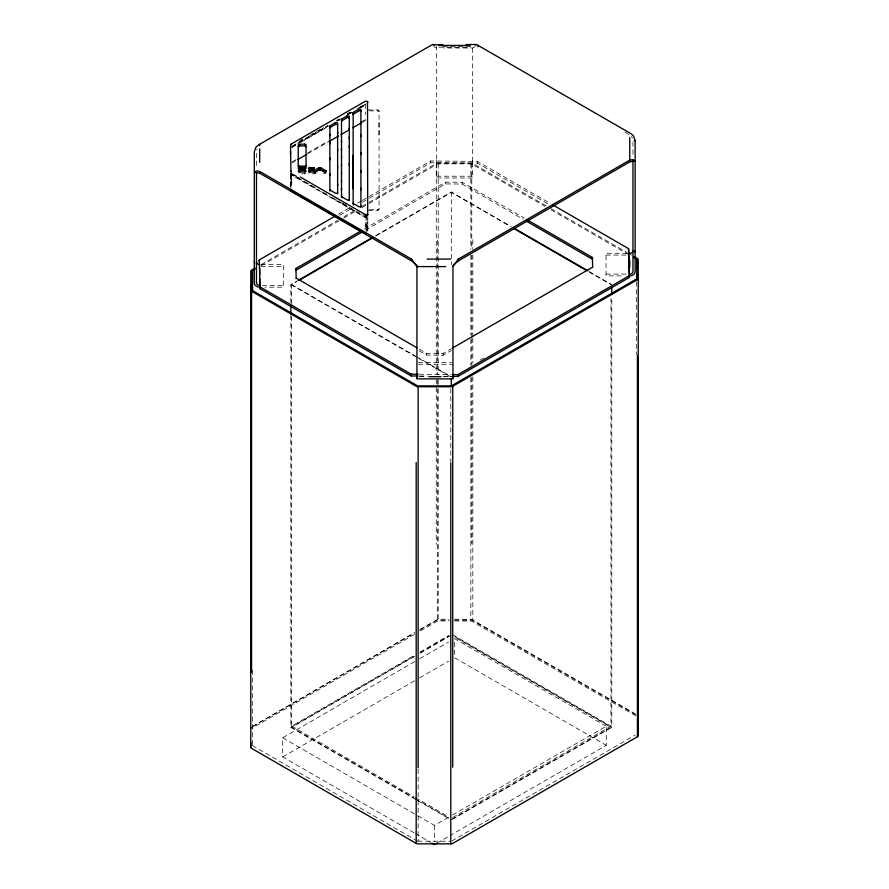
<?xml version="1.0" encoding="UTF-8"?>
<svg xmlns="http://www.w3.org/2000/svg" width="889" height="889" viewBox="0 0 889 889"><rect width="100%" height="100%" fill="white"/><g stroke="black" fill="none" stroke-linecap="round" stroke-linejoin="round"><path stroke-width="0.67" stroke-dasharray="4.45 3.33" d="M290.559 186.857L290.559 172.866M291.659 182.912L291.659 171.066M366.668 229.229L366.668 227.651M367.768 230.996L367.768 216.405M379.047 173.022L379.047 159.687M379.047 134.817L379.047 122.382M436.488 164.287L436.488 160.431M436.488 47.673L436.488 46.728L436.488 160.809M472.515 164.287L472.515 160.431M366.657 216.994L341.965 203.17M252.22 726.591L414.496 632.579M256.721 150.13L257.021 149.296M316.273 173.255L315.751 173.555A1.345 0.778 0 0 1 314.795 173.777L309.739 173.777A1.345 0.778 0 0 1 308.483 173.288M300.571 140.406L302.971 139.017M299.115 141.54L304.171 138.628M309.561 135.506L315.484 132.094M316.151 131.705L323.34 127.56M347.31 113.725L349.699 112.336M292.192 146.107L328.13 125.36M336.52 120.515L338.92 119.137M347.31 114.292L350.899 112.214M359.289 107.369L365.279 103.913M291.759 146.674L327.708 125.927M336.809 120.671L340.454 118.559M347.477 114.514L351.666 112.092M357.156 108.925L366.046 103.791M291.759 147.252L296.559 144.485M297.748 143.796L327.708 126.494M337.298 120.96L339.687 119.582M348.077 114.737L351.666 112.659M360.056 107.825L366.046 104.357M291.759 147.574L296.493 144.84M301.049 142.207L328.397 126.416M337.687 121.06L340.22 119.593M360.145 108.091L366.046 104.68M292.192 161.887L296.982 159.12M307.761 152.897L328.13 141.129M361.679 121.76L365.612 119.537M291.759 163.02L296.982 160.009M307.338 154.03L328.13 142.018M361.679 122.649L366.046 120.137M290.992 187.512L290.992 173.744L291.759 173.299L298.948 177.444M291.759 173.866L290.992 174.311L365.279 217.205L366.046 216.76M290.992 174.633L291.759 174.188L290.559 174.044A1.456 0.845 0 0 0 290.992 174.633L365.279 217.527A1.456 0.845 0 0 0 366.868 217.705A1.456 0.845 0 0 0 367.768 216.927M338.398 214.249L349.188 208.026M357.578 203.181L361.167 201.103M362.368 200.414L430.698 160.965L477.493 161.42L550.624 203.648M339.598 215.338L350.377 209.115M362.368 202.192L430.698 162.743L477.493 163.209L549.424 204.737M261.166 264.578L337.92 220.272M343.91 216.805L354.711 210.571M361.901 206.426L367.902 202.959M369.102 202.27L436.255 163.487A2.767 1.6 0 0 1 438.21 163.02L470.859 163.02A2.767 1.6 0 0 1 472.815 163.487L546.113 205.815M260.999 265.867L338.942 220.861M343.743 218.094L355.733 211.171M361.734 207.704L367.735 204.248M368.924 203.548L437.288 164.087A1.311 0.756 0 0 1 438.21 163.865L470.859 163.865A1.311 0.756 0 0 1 471.781 164.087L545.079 206.404M366.046 217.083L365.279 217.527L365.279 216.638M364.134 229.095L445.511 182.123L462.158 182.289L524.299 218.161M365.335 230.195L445.511 183.901L462.158 184.067L523.11 219.261M290.847 302.649L290.847 284.613L296.837 281.157M375.869 235.518L451.323 191.968L511.197 226.528M291.67 304.049L291.67 284.613L296.47 281.835M375.703 236.096L451.323 192.435L510.142 226.395M419.308 349.155L426.476 353.3L443.122 353.466L451.434 348.666M419.308 350.944L426.476 355.078L443.122 355.244L451.434 350.444M480.127 360.145L484.927 357.378M420.497 629.123L437.71 619.266L449.101 619.2M252.765 726.546L414.674 633.079M419.464 630.312L436.255 620.611A2.767 1.6 0 0 1 438.21 620.144L449.101 620.144M414.496 634.368L252.598 727.835A1.311 0.756 0 0 0 252.243 728.224M420.497 630.901L437.288 621.211A1.311 0.756 0 0 1 438.21 620.989L449.101 620.989M291.67 316.551L291.67 726.157L414.107 655.471M420.108 652.004L448.923 635.379M290.847 315.139L290.847 727.346L414.196 656.138M420.186 652.682L448.923 636.091M414.107 656.66L291.67 727.346L414.107 798.033M420.108 653.193L451.323 635.179M414.152 832.826L282.702 756.928L282.702 737.792L414.885 661.483M419.686 658.705L448.523 642.058M282.702 756.928L414.885 680.618M419.686 677.84L448.523 661.194M417.73 815.758L434.465 825.414L451.29 815.702M452.49 815.013L606.298 726.202L606.298 745.338L450.09 835.527M452.523 817.636L610.965 726.157L610.965 298.493M451.323 819.525L610.965 727.346L454.924 637.257M452.512 819.302L611.788 727.346L611.788 297.104M436.866 843.161L448.889 836.227M451.712 841.005L635.202 735.07M475.204 46.672L472.515 47.984L443.689 47.984M442.8 46.672L472.515 46.728L472.515 160.809M438.899 47.217L470.103 47.217M368.124 109.947L377.592 109.947A1.456 0.845 0 0 1 379.047 110.781L379.047 160.587M369.48 110.836L377.592 110.836A1.456 0.845 0 0 1 379.047 111.681M290.559 173.722L291.659 173.722M305.938 173.288A1.345 0.778 0 0 1 304.683 173.777L299.626 173.777A1.345 0.778 0 0 1 298.371 173.288M436.488 176.211L472.515 176.211M369.48 209.437L377.592 209.437A1.456 0.845 0 0 0 379.047 208.604M368.124 210.326L377.592 210.326A1.456 0.845 0 0 0 379.047 209.493L379.047 172.133M366.668 226.084L367.768 226.084M627.123 253.298L606.031 253.298L606.031 275.879L624.489 275.879M606.031 255.076L627.123 255.076M260.999 264.589L283.413 264.589L283.413 287.169L264.955 287.169M260.999 266.367L283.413 266.367M606.031 274.09L628.445 274.09M262.322 285.391L283.413 285.391M418.319 362.468L451.568 362.468M418.319 364.257L452.957 364.257M419.508 376.714L425.942 376.714M443.955 376.714L452.957 376.714M454.535 619.2L471.781 619.422L635.202 713.767M454.535 620.144L470.859 620.144A2.767 1.6 0 0 1 472.815 620.611L636.224 714.956M454.535 620.989L470.859 620.989A1.311 0.756 0 0 1 471.781 621.211L636.402 716.245M417.641 841.172L450.79 841.227M419.408 374.236L451.056 374.558M419.408 376.025L427.665 376.103M442.8 376.258L451.056 376.336M433.799 46.672L436.488 47.984M624.978 132.139L630.39 135.339M550.913 208.582L626.845 252.42M627.812 252.987L631.546 255.143M551.091 209.871L629.19 254.965M589.04 271.478L611.788 284.613M589.363 272.134L610.965 284.613M299.382 178.289L290.814 173.322M342.509 203.192L347.31 205.959M290.992 173.744L318.251 189.49M322.496 191.935L329.408 195.924M332.486 197.702L337.22 200.436M337.853 200.803L341.398 202.848M291.67 284.613L415.307 355.989M416.508 356.689L451.323 376.78M290.847 284.613L417.786 357.9M418.986 358.589L450.123 376.569M452.523 634.679L610.965 726.157M454.912 636.78L611.788 727.346M606.298 726.202L454.535 638.591L454.535 657.727L606.298 745.338M291.67 726.157L414.107 796.844M415.307 797.544L448.923 816.947M415.307 798.733L448.923 818.136M290.847 727.346L416.585 799.944M417.786 800.633L451.323 819.991M282.702 737.792L416.541 815.069M415.341 833.515L430.876 842.483M252.22 745.438L417.219 841.005M323.452 173.255L323.963 173.555A1.345 0.778 0 0 0 326.174 173.288M631.534 136.506L632.423 138.006M636.402 281.802L636.402 354.933M632.968 141.996L632.968 157.264M477.493 161.42L477.493 163.209M472.815 239.674L472.815 249.376M472.815 254.921L472.815 336.642M472.815 338.031L472.815 362.968M472.815 376.814L472.815 620.611M472.515 162.509L472.515 177.989L436.488 177.989L436.488 162.509M471.781 164.087L471.781 248.564M471.781 255.154L471.781 337.198M471.781 338.576L471.781 364.89M471.781 377.358L471.781 543.535M470.859 163.02L470.859 249.453M470.859 254.932L470.859 334.964M470.859 339.465L470.859 365.779M470.859 377.736L470.859 619.2M462.158 182.289L462.158 184.067M451.323 191.968L451.323 264.644M450.79 388.649L450.79 462.058M445.511 182.123L445.511 183.901M443.122 353.466L443.122 355.244M438.21 163.865L438.21 374.98M438.21 379.903L438.21 387.426M438.21 388.771L438.21 620.144M437.288 239.974L437.288 374.302M437.288 379.847L437.288 387.615M437.288 388.993L437.288 619.422M436.255 163.487L436.255 374.047M436.255 379.581L436.255 544.424M434.465 825.414L434.465 841.816M430.698 160.965L430.698 162.743M426.476 353.3L426.476 355.078M418.141 769.218L418.141 841.227M377.592 110.169L377.592 110.836M377.592 209.66L377.592 210.326M367.768 214.493L367.768 230.807M366.668 214.493L366.668 232.385M366.046 216.338L366.046 227.384M365.279 104.235L365.279 114.537M365.279 222.672L365.279 230.407M314.795 172.299L314.795 173.777M304.683 173.188L304.683 173.777M291.659 173.155L291.759 189.646M290.559 173.155L290.559 189.49M256.477 153.286L256.477 168.554M252.598 670.084L252.598 745.971"/><path stroke-width="1.33" d="M633.824 256.454L637.424 258.532A2.767 1.6 0 0 1 638.235 259.666L638.235 735.625A2.767 1.6 0 0 1 637.424 736.759L452.745 843.383A2.767 1.6 0 0 1 450.79 843.85L418.141 843.85A2.767 1.6 0 0 1 416.185 843.383L251.576 748.349A2.767 1.6 0 0 1 250.765 747.216L250.765 742.504M250.765 285.38L250.765 290.092A2.767 1.6 0 0 0 251.576 291.225L416.185 386.271A2.767 1.6 0 0 0 418.141 386.737L450.79 386.737A2.767 1.6 0 0 0 452.745 386.271L637.424 279.635A2.767 1.6 0 0 0 638.235 278.513M290.992 144.162L290.592 145.04L290.992 144.162L365.279 101.268L367.513 101.39L367.702 215.094M290.559 154.619L290.592 144.585M329.875 190.102L329.875 173.777M329.875 159.698L329.875 142.051M329.875 135.895L329.875 126.182A1.311 0.756 0 0 1 330.264 125.649L335.397 122.682A1.311 0.756 0 0 1 337.631 123.215L337.631 133.672M337.631 185.723L337.631 166.587M337.631 151.019L337.631 131.894M341.509 196.813L341.509 188.39M341.509 182.201L341.509 172.444M341.509 166.254L341.509 156.497M341.509 150.308L341.509 140.551M349.266 165.498L349.266 145.907M349.266 138.795L349.266 128.105M353.144 203.537L353.144 112.747A1.311 0.756 0 0 1 353.533 112.214L358.667 109.247A1.311 0.756 0 0 1 360.901 109.78L360.901 124.082M360.901 172.222L360.901 152.63M360.901 136.606L360.901 122.304M416.93 375.214L416.93 378.87L452.957 378.87L452.957 375.214M445.756 266.6L416.93 266.6L416.93 265.978M416.93 265.655L416.93 378.114M629.756 267.167L629.756 260.233M636.78 273.801L636.78 278.513A1.311 0.756 0 0 1 636.402 279.046L451.712 385.67A1.311 0.756 0 0 1 450.79 385.893L418.141 385.893A1.311 0.756 0 0 1 417.219 385.67L252.598 290.636A1.311 0.756 0 0 1 252.22 290.092L252.22 271.245A1.311 0.756 0 0 1 252.598 270.712L254.999 269.334M636.78 269.089L636.78 259.666A1.311 0.756 0 0 0 636.402 259.121L634.001 257.743M259.688 278.457L259.688 287.169A5.39 4.401 0 0 1 254.298 282.769L254.298 151.908L255.876 147.252L258.632 144.874L431.776 44.917L442.8 44.528M290.681 171.844L290.559 171.077M452.957 266.6L458.346 259.099L629.756 160.131L632.757 159.709L635.046 160.953L629.756 161.909L458.346 260.877L453.634 264.8M315.751 171.766L319.884 169.388L323.963 171.766A1.345 0.778 0 0 0 325.863 171.777A1.345 0.778 0 0 0 325.874 170.666L320.873 167.788A1.345 0.778 0 0 0 319.073 167.665L314.239 170.444L309.739 170.444A1.345 0.778 0 0 0 308.394 171.221A1.345 0.778 0 0 0 309.739 171.999L314.795 171.999A1.345 0.778 0 0 0 315.751 171.766L315.751 172.066M340.887 134.661L349.277 129.816L349.266 116.492A1.311 0.756 0 0 0 347.032 115.959L341.898 118.926A1.311 0.756 0 0 0 341.509 119.459L341.509 142.34M329.875 127.96A1.311 0.756 0 0 1 330.264 127.427L335.397 124.46A1.311 0.756 0 0 1 337.631 124.993M341.509 121.248A1.311 0.756 0 0 1 341.898 120.715L347.032 117.748A1.311 0.756 0 0 1 349.266 118.281M353.144 114.525A1.311 0.756 0 0 1 353.533 113.992L358.667 111.025A1.311 0.756 0 0 1 360.901 111.558L360.901 110.369M297.748 159.564L306.138 154.719M328.908 141.573L338.487 136.039M352.866 127.738L361.256 122.904M259.277 261.71L259.277 259.932L334.797 216.327M255.165 268.045L251.576 270.123A2.767 1.6 0 0 0 250.765 271.245L250.765 747.216M362.945 231.573L295.926 270.267L295.926 268.478L361.745 230.484M298.037 280.457L372.28 237.596M298.871 280.457L373.291 237.485M452.623 347.977L592.707 267.1M452.434 374.569L457.935 374.625L629.356 275.657L628.556 248.642L553.025 205.037M452.434 376.347L457.935 376.403L629.356 277.435L629.356 275.657M436.866 843.161L434.465 844.55L432.076 843.172M313.195 168.854L314.506 167.765L309.739 167.521A1.345 0.778 0 0 0 308.394 168.299A1.345 0.778 0 0 0 309.739 169.077L312.239 169.077A1.345 0.778 0 0 0 313.195 168.854L313.195 169.443M314.806 171.899L318.762 169.632A1.345 0.778 0 0 1 320.873 169.566L325.241 172.088M474.537 44.806L477.226 44.917L630.812 133.583L633.568 135.95L635.146 140.618L635.146 271.478A5.39 4.401 0 0 1 629.756 275.879M300.271 177.033L365.279 214.56L367.768 214.56M466.203 44.528L475.882 44.45M438.899 45.439L470.103 45.439M634.057 140.618L635.146 140.618M306.027 167.165L306.027 144.94A1.345 0.778 0 0 0 304.683 144.151L299.626 144.151A1.345 0.778 0 0 0 298.271 144.94L298.271 167.165M298.271 146.718A1.345 0.778 0 0 1 299.626 145.94L304.683 145.94A1.345 0.778 0 0 1 306.027 146.718M298.271 165.376A1.345 0.778 0 0 0 299.626 166.154L304.683 166.154A1.345 0.778 0 0 0 306.027 165.376M304.683 167.521L299.626 167.521A1.345 0.778 0 0 0 298.271 168.299A1.345 0.778 0 0 0 299.626 169.077L304.683 169.077A1.345 0.778 0 0 0 306.027 168.299A1.345 0.778 0 0 0 304.683 167.521L304.683 168.71M299.126 169.355A1.345 0.778 0 0 1 299.626 169.299L304.683 169.299A1.345 0.778 0 0 1 305.183 169.355M304.683 170.444L299.626 170.444A1.345 0.778 0 0 0 298.271 171.221A1.345 0.778 0 0 0 299.626 171.999L304.683 171.999A1.345 0.778 0 0 0 306.027 171.221A1.345 0.778 0 0 0 304.683 170.444L304.683 171.633M427.142 259.099L450.545 259.099M428.943 376.669L440.944 376.669M418.03 376.014L411.151 375.947L260.077 288.725L260.077 286.947L411.151 374.158L418.03 374.225M433.121 44.45L434.465 44.806M314.25 169.366L309.739 169.299A1.345 0.778 0 0 0 309.25 169.355M366.024 234.096L290.67 190.702M416.252 264.8L411.54 260.877L259.688 173.211L254.398 172.244L256.688 170.999L259.688 171.421L411.54 259.099L416.93 266.6M527.888 220.239L592.418 257.488L592.663 267.511M525.499 220.639L592.418 259.277L592.418 257.488M514.787 228.606L587.84 270.778M513.742 228.473L586.962 270.745M329.875 189.646A1.311 0.756 0 0 0 330.264 190.179L335.397 193.146A1.311 0.756 0 0 0 337.631 192.613M341.509 196.358A1.311 0.756 0 0 0 341.898 196.902L347.032 199.858A1.311 0.756 0 0 0 349.266 199.325M353.144 203.081A1.311 0.756 0 0 0 353.533 203.614L358.667 206.581A1.311 0.756 0 0 0 360.901 206.048L360.901 207.237M296.215 278.09L416.919 347.777M290.992 171.666L290.559 151.33M367.224 215.505L366.868 214.738L366.868 215.627M367.702 101.624L367.768 102.457M629.356 277.435L628.556 248.642M295.926 268.478L296.17 278.501M259.277 259.932L260.077 288.725M637.424 355.822L637.424 736.759M636.78 259.666L636.78 279.046M632.968 159.876L632.968 271.478A3.2 2.611 0 0 1 629.756 274.09M629.756 137.617L629.756 161.02M611.788 287.391L611.788 294.326M477.904 45.439L477.904 46.784M458.346 259.099L458.346 260.877M457.935 374.625L457.935 376.403M452.957 265.344L452.957 378.114M452.745 386.271L452.745 767.196M451.323 378.647L451.323 385.582M450.79 462.925L450.79 843.85M418.141 386.737L418.141 767.663M416.185 462.458L416.185 843.383M411.54 259.099L411.54 259.988M411.151 374.158L411.151 375.947M366.457 214.805L366.457 215.694L366.024 214.782L365.612 215.594L365.279 214.56M360.901 188.246L360.901 206.459M360.901 134.828L360.901 154.408M360.901 170.432L360.901 190.024M358.667 109.247L358.667 110.436M353.533 112.503L353.533 113.992M353.533 203.614L353.533 205.103M353.144 112.747L353.144 114.225M353.144 155.242L353.144 188.924M353.144 203.381L353.144 203.97M349.266 137.006L349.266 147.696M349.266 163.72L349.266 200.514M347.032 115.959L347.032 117.148M341.898 119.226L341.898 120.715M341.898 196.902L341.898 197.791M341.509 148.53L341.509 158.286M341.509 164.476L341.509 174.233M341.509 180.423L341.509 190.168M337.631 149.241L337.631 168.365M337.631 183.934L337.631 193.802M335.397 122.682L335.397 123.871M330.264 125.938L330.264 127.427M330.264 190.179L330.264 190.779M329.875 126.182L329.875 127.66M329.875 134.117L329.875 143.829M329.875 157.909L329.875 175.566M329.875 189.946L329.875 190.835M325.874 170.666L325.874 171.855M320.873 168.088L320.873 169.566M319.884 169.388L319.884 170.577M319.073 167.665L319.073 169.154M314.239 170.444L314.239 172.222M313.873 167.521L313.873 168.71M309.739 168.121L309.739 169.432M309.739 171.032L309.739 172.222M304.683 144.151L304.683 145.64M299.626 144.451L299.626 145.94M299.626 166.154L299.626 166.754M299.626 168.121L299.626 169.299M299.626 171.032L299.626 172.222M290.847 305.427L290.847 313.761M259.688 144.407L259.688 145.752M259.688 148.907L259.688 162.42M259.688 171.855L259.688 173.211M259.688 268.056L259.688 274.99M256.477 172.544L256.477 282.769A3.2 2.611 0 0 0 259.688 285.391M252.598 270.712L252.598 291.492M251.576 291.225L251.576 672.162M635.146 250.676A5.39 4.401 0 0 1 634.735 252.365M632.968 250.676A3.2 2.611 0 0 1 629.756 253.298M259.688 264.589A3.2 2.611 0 0 1 256.477 261.966M254.71 263.655A5.39 4.401 0 0 1 254.298 261.966M637.769 715.889A2.767 1.6 0 0 1 638.235 716.778M250.765 728.369A2.767 1.6 0 0 1 251.231 727.48"/></g></svg>
